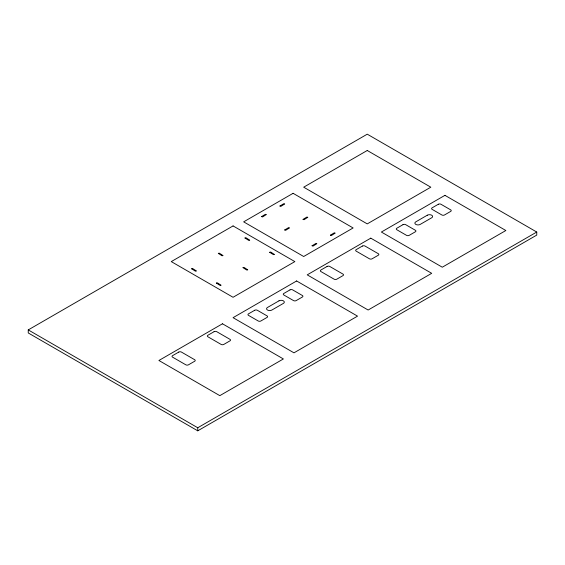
<?xml version="1.0" encoding="UTF-8"?>
<svg xmlns="http://www.w3.org/2000/svg" width="565" height="565" viewBox="0 0 565 565"><rect width="100%" height="100%" fill="white"/><g stroke="black" fill="none" stroke-linecap="round" stroke-linejoin="round"><path stroke-width="0.85" d="M28.25 329.904L367.25 134.18L536.75 232.038L536.75 235.097L197.75 430.82L28.25 332.962L28.25 329.904L197.75 427.762L536.75 232.038M197.75 427.762L197.75 430.82M191.655 268.806L195.405 271.158L196.401 270.988L192.63 268.545L191.655 268.806M218.316 253.41L222.066 255.761L223.062 255.599L219.291 253.148L218.344 253.339M216.374 283.072L220.124 285.424L221.12 285.261L217.348 282.818L216.374 283.072M244.977 238.02L248.727 240.372L249.723 240.203L246.001 237.78L244.984 237.978M243.035 267.683L246.785 270.035L247.781 269.865L244.059 267.443L243.042 267.648M261.574 216.614L262.548 216.946L266.341 214.538L265.373 214.312L261.574 216.614M269.696 252.287L273.446 254.638L274.442 254.476L270.67 252.032L269.696 252.287M279.936 206.013L280.911 206.345L284.704 203.937L283.736 203.711L279.936 206.013M284.704 229.962L285.678 230.301L289.471 227.893L288.503 227.667L284.704 229.962M303.066 219.361L304.041 219.7L307.833 217.285L306.866 217.066L303.066 219.361M312.071 245.768L313.045 246.1L316.838 243.692L315.87 243.466L312.071 245.768M330.433 235.167L331.408 235.499L335.2 233.091L334.233 232.865L330.433 235.167M233.063 225.922L171.266 261.602L233.063 297.282L294.859 261.602L233.063 225.922M293.094 193.308L243.656 221.847L303.688 256.503L353.125 227.963L293.094 193.308M367.25 150.488L303.688 187.192L367.25 223.888L430.812 187.192L367.25 150.488M222.469 323.787L158.906 360.484L219.82 395.648L283.383 358.952L222.469 323.787M296.625 280.967L233.063 317.671L293.977 352.835L357.539 316.139L296.625 280.967M370.781 238.155L307.219 274.851L368.133 310.023L431.695 273.326L370.781 238.155M444.938 195.342L381.375 232.038L442.289 267.21L505.852 230.513L444.938 195.342M178.766 352.073L172.586 355.639A1.872 1.081 0 0 0 172.593 357.172L185.836 364.813A1.872 1.081 0 0 0 188.484 364.813L194.664 361.247A1.872 1.081 0 0 0 194.664 359.714L181.422 352.073A1.872 1.081 0 0 0 178.773 352.073M214.079 331.683L207.899 335.25A1.872 1.081 0 0 0 207.899 336.782L221.141 344.424A1.872 1.081 0 0 0 223.789 344.424L229.969 340.857A1.872 1.081 0 0 0 229.969 339.332L216.727 331.683A1.872 1.081 0 0 0 214.079 331.683M327.079 266.447L320.899 270.014A1.872 1.081 0 0 0 320.899 271.539L334.141 279.188A1.872 1.081 0 0 0 336.789 279.188L342.969 275.621A1.872 1.081 0 0 0 342.969 274.089L329.727 266.447A1.872 1.081 0 0 0 327.079 266.447M362.391 246.058L356.211 249.624A1.872 1.081 0 0 0 356.211 251.157L369.461 258.798A1.872 1.081 0 0 0 372.102 258.798L378.289 255.232A1.872 1.081 0 0 0 378.289 253.699L365.039 246.058A1.872 1.081 0 0 0 362.391 246.058M254.695 310.277L248.515 313.843A1.872 1.081 0 0 0 248.515 315.376L258.226 320.984A1.872 1.081 0 0 0 260.875 320.984L267.054 317.417A1.872 1.081 0 0 0 267.054 315.884L257.343 310.277A1.872 1.081 0 0 0 254.695 310.277M290.007 289.887L283.828 293.461A1.872 1.081 0 0 0 283.828 294.987L293.539 300.594A1.872 1.081 0 0 0 296.18 300.594L302.367 297.028A1.872 1.081 0 0 0 302.36 295.495L292.656 289.887A1.872 1.081 0 0 0 290.007 289.887M403.007 224.651L396.828 228.218A1.872 1.081 0 0 0 396.828 229.75L406.539 235.351A1.872 1.081 0 0 0 409.187 235.351L415.367 231.784A1.872 1.081 0 0 0 415.367 230.259L405.656 224.651A1.872 1.081 0 0 0 403.007 224.651M438.32 204.262L432.14 207.828A1.872 1.081 0 0 0 432.14 209.361L441.851 214.968A1.872 1.081 0 0 0 444.5 214.968L450.679 211.402A1.872 1.081 0 0 0 450.679 209.869L440.968 204.262A1.872 1.081 0 0 0 438.32 204.262M278.969 300.848L267.492 307.473A3.122 1.801 0 0 0 267.492 310.023A3.122 1.801 0 0 0 271.906 310.023L283.383 303.398A3.122 1.801 0 0 0 283.383 300.848A3.122 1.801 0 0 0 278.969 300.848M427.281 215.223L415.805 221.847A3.122 1.801 0 0 0 415.805 224.397A3.122 1.801 0 0 0 420.219 224.397L431.695 217.772A3.122 1.801 0 0 0 431.695 215.223A3.122 1.801 0 0 0 427.281 215.223"/></g></svg>
